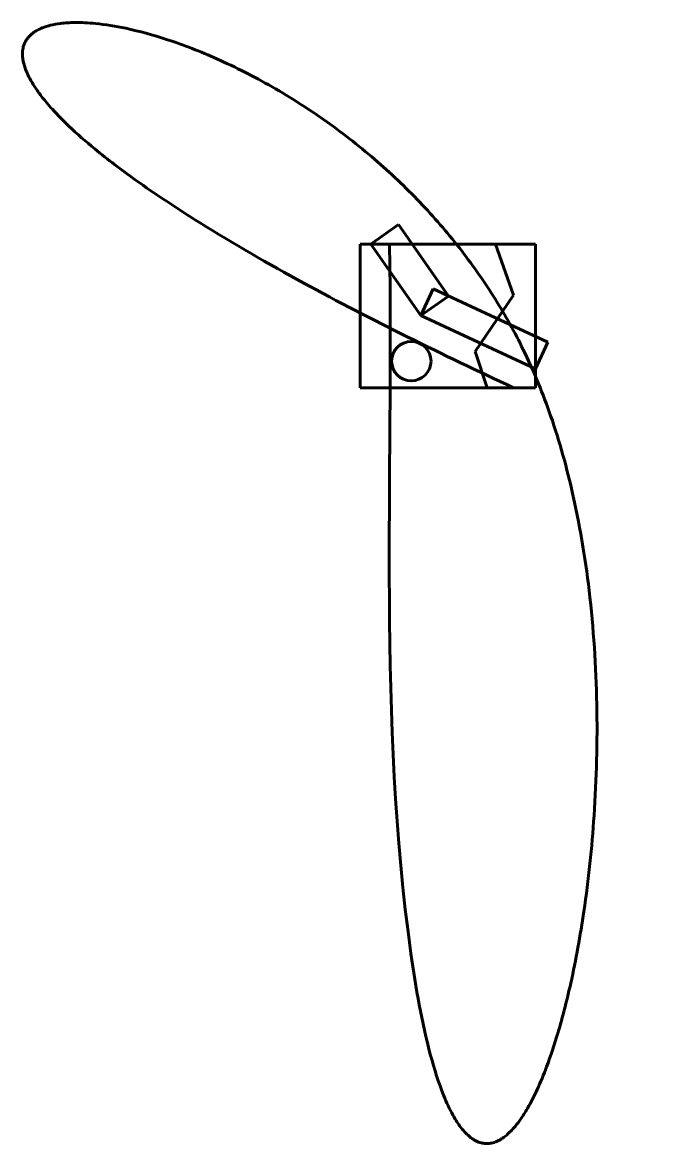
# Model space of a CAD drawing. Header units: millimetres. Extents: x -109 to 210, y -222 to 347.
import ezdxf

# ---------------------------------------------------------------- set-up
doc = ezdxf.new("R2010")
doc.units = ezdxf.units.MM
doc.linetypes.add('K5LT32769', pattern=[0])

# ---------------------------------------------------------------- blocks, each defined once
blk = doc.blocks.new('U0')
at = {"color": 150, "linetype": 'K5LT32769', "lineweight": 60, "true_color": 0x0080ff}
for p, q in [((62.11218994242418, 234.7600555624832), (151.1121899424242, 234.7600555624832)), ((62.11218994242418, 161.7600555624832), (62.11218994242418, 234.7600555624832)), ((151.1121899424242, 234.7600555624832), (151.1121899424242, 161.7600555624832)), ((151.1121899424242, 161.7600555624832), (62.11218994242418, 161.7600555624832))]:
    blk.add_line(p, q, dxfattribs=at)
blk = doc.blocks.new('U1')
at = {"color": 150, "linetype": 'K5LT32769', "lineweight": 60, "true_color": 0x0080ff}
for p, q in [((81.53952152757908, 244.6230530376586), (67.4537013429048, 234.7600555624832)), ((106.9733424203872, 208.2997924257587), (81.53952152757908, 244.6230530376586)), ((67.4537013429048, 234.7600555624832), (92.88752223571291, 198.4367949505833)), ((92.88752223571291, 198.4367949505833), (106.9733424203872, 208.2997924257587))]:
    blk.add_line(p, q, dxfattribs=at)
blk = doc.blocks.new('U2')
at = {"color": 150, "linetype": 'K5LT32769', "lineweight": 60, "true_color": 0x0080ff}
for p, q in [((99.15069470302018, 211.9372315506086), (92.88752223571291, 198.4367949505833)), ((157.3753624097315, 184.9254284139526), (99.15069470302018, 211.9372315506086)), ((92.88752223571291, 198.4367949505833), (151.1121899424242, 171.4249918139273)), ((151.1121899424242, 171.4249918139273), (157.3753624097315, 184.9254284139526))]:
    blk.add_line(p, q, dxfattribs=at)

msp = doc.modelspace()

# ---------------------------------------------------------------- linework, layer by layer
at = {"color": 150, "linetype": 'K5LT32769', "lineweight": 60, "true_color": 0x0080ff}
for p, q in [((130.7887650914606, 234.7600555624832), (139.9456417779989, 208.8155716172916)), ((139.9456417779989, 208.8155716172916), (120.4872788191052, 180.2003319718597)), ((120.4872788191052, 180.2003319718597), (126.5918632767973, 161.7600555624832))]:
    msp.add_line(p, q, dxfattribs=at)
msp.add_circle((88.05667388761574, 175.2403570999849), 10, dxfattribs=at)
msp.add_open_spline([(76.99211455804878, 234.7600555624832), (79.08986369234012, 115.3346040757165), (69.90690821415274, -24.25900248460235), (94.53731779945343, -167.5434004812765), (102.937599372899, -194.7229852463668), (108.3169369147002, -206.5240287534401), (112.0733196001325, -212.6173011083867), (114.9100491653936, -216.1530393397325), (117.1820580179581, -218.3718761382756), (119.0658433199249, -219.8060729364692), (120.6679107498361, -220.7557096127157), (122.0850672874661, -221.394510330339), (123.3912250085367, -221.8147936665324), (124.6292604859127, -222.070900355328), (125.8300213297073, -222.1915283879525), (127.0188474620001, -222.1830386708433), (128.2192328449631, -222.0497613178822), (129.4555460327664, -221.7864623379962), (130.7373823787228, -221.3755858072193), (132.0910650483471, -220.7917049498774), (133.5544182782779, -219.9919941815745), (135.2019376641501, -218.8853448508483), (137.0676834699395, -217.3613884289877), (139.232574055167, -215.2467546895914), (141.7497756075535, -212.3055383676463), (144.7295242248912, -208.163195676321), (148.2807530833522, -202.2589590185701), (152.4960879485505, -193.8204850816684), (157.5341978146387, -181.5427407953274), (163.4579380596853, -163.5542835951331), (170.1230265610747, -137.251429621577), (176.7320114696854, -100.429974524255), (181.6776518366865, -53.12826932005864), (183.0337031789226, 1.390818956502888), (179.4874709211047, 56.76963979517332), (171.0977964288608, 106.7106139924514), (159.5574874305402, 147.6717811387958), (146.008085941976, 180.0760764062229), (130.9645537988666, 207.1912429930716), (113.8329129423417, 231.789442278138), (93.88101220034444, 255.1329390990623), (70.98312937114737, 277.1278195472198), (45.42479347916128, 297.2792448239205), (18.11044053940131, 314.7839309462307), (-9.182468981391725, 328.709495344989), (-34.14343491552335, 338.4648962235526), (-54.90331957484116, 344.2284743139506), (-70.61798605883635, 346.8424522350838), (-81.75223407383179, 347.4432607256545), (-89.36886724087637, 346.9913852450443), (-94.62945833610631, 346.0635584620858), (-98.35577492653017, 344.947052656266), (-101.0402901629968, 343.7865379941425), (-103.0273766371687, 342.6406013278512), (-104.5296354305167, 341.5332416353078), (-105.7092762009253, 340.4485746535391), (-106.6532543228878, 339.3703985339321), (-107.4217040890056, 338.2772331763255), (-108.0416141432642, 337.1652604926797), (-108.5290474863945, 336.0218239357249), (-108.9012973660403, 334.832912642607), (-109.1675703473101, 333.5551702587863), (-109.315259580061, 332.1584052701446), (-109.3272809424754, 330.6080749975407), (-109.1732925090761, 328.8657113292105), (-108.8058348746619, 326.8854995577737), (-108.1523573763292, 324.5668236762693), (-107.1015785658032, 321.8245985430319), (-105.4740156948038, 318.4839896517452), (-102.9965165302714, 314.3471854625535), (-99.21567348445079, 309.0808917963839), (-93.43283703976553, 302.2612821272335), (-84.51492081597384, 293.2546471689982), (-70.62178991529984, 281.1423743566697), (-48.66989640027184, 264.5303342839973), (-13.50701328893411, 241.3689362238567), (49.97541154521651, 204.9160494371128), (103.9557449864014, 178.474090959067), (139.9456417779989, 161.7600555624832)], degree=3, knots=[0, 0, 0, 0, 18.41262177205711, 21.09865685373071, 22.20050348356773, 22.75599923446488, 23.07898898924729, 23.29357254941736, 23.44823827933245, 23.56386366928106, 23.65517502106367, 23.73272436647212, 23.80131051674519, 23.86479999310217, 23.92589422964025, 23.98569135335571, 24.04644720339826, 24.11046185751306, 24.17885830710411, 24.25215432749653, 24.3357935036358, 24.43378186271434, 24.55551639256243, 24.70404276661038, 24.89641430956796, 25.14737479104313, 25.48423342016301, 25.94994587014644, 26.58990435234863, 27.51390216012215, 28.84664025268859, 30.73992699137471, 33.23533040556893, 36.11933228829281, 39.0775174727356, 41.71570650938147, 43.85656673331189, 45.57576137215278, 47.08088662363528, 48.5946746835086, 50.1567250517798, 51.7738565637833, 53.44691093556496, 55.13088456776617, 56.73164224459898, 58.12908752185263, 59.22609290562755, 60.02344030788112, 60.56271931120488, 60.92938259351553, 61.18889478213222, 61.37863369528697, 61.52344841095941, 61.63561056517295, 61.72900350854803, 61.80856152411857, 61.88044281231307, 61.9479452193543, 62.01272941876561, 62.0749538448641, 62.13788033157899, 62.20314102927629, 62.27440643630562, 62.35253358042613, 62.44009225111686, 62.5417436743665, 62.66038669122289, 62.80833234147544, 62.99067852769323, 63.22847971136756, 63.54558512295285, 63.98193821604637, 64.59573206878913, 65.48394716739564, 66.80094586841592, 68.80651904412632, 71.92489547688518, 78, 78, 78, 78], dxfattribs=at)

# ---------------------------------------------------------------- block references
for name in ['U1', 'U0', 'U2']:
    msp.add_blockref(name, (0, 0))

doc.saveas('drawing.dxf')
